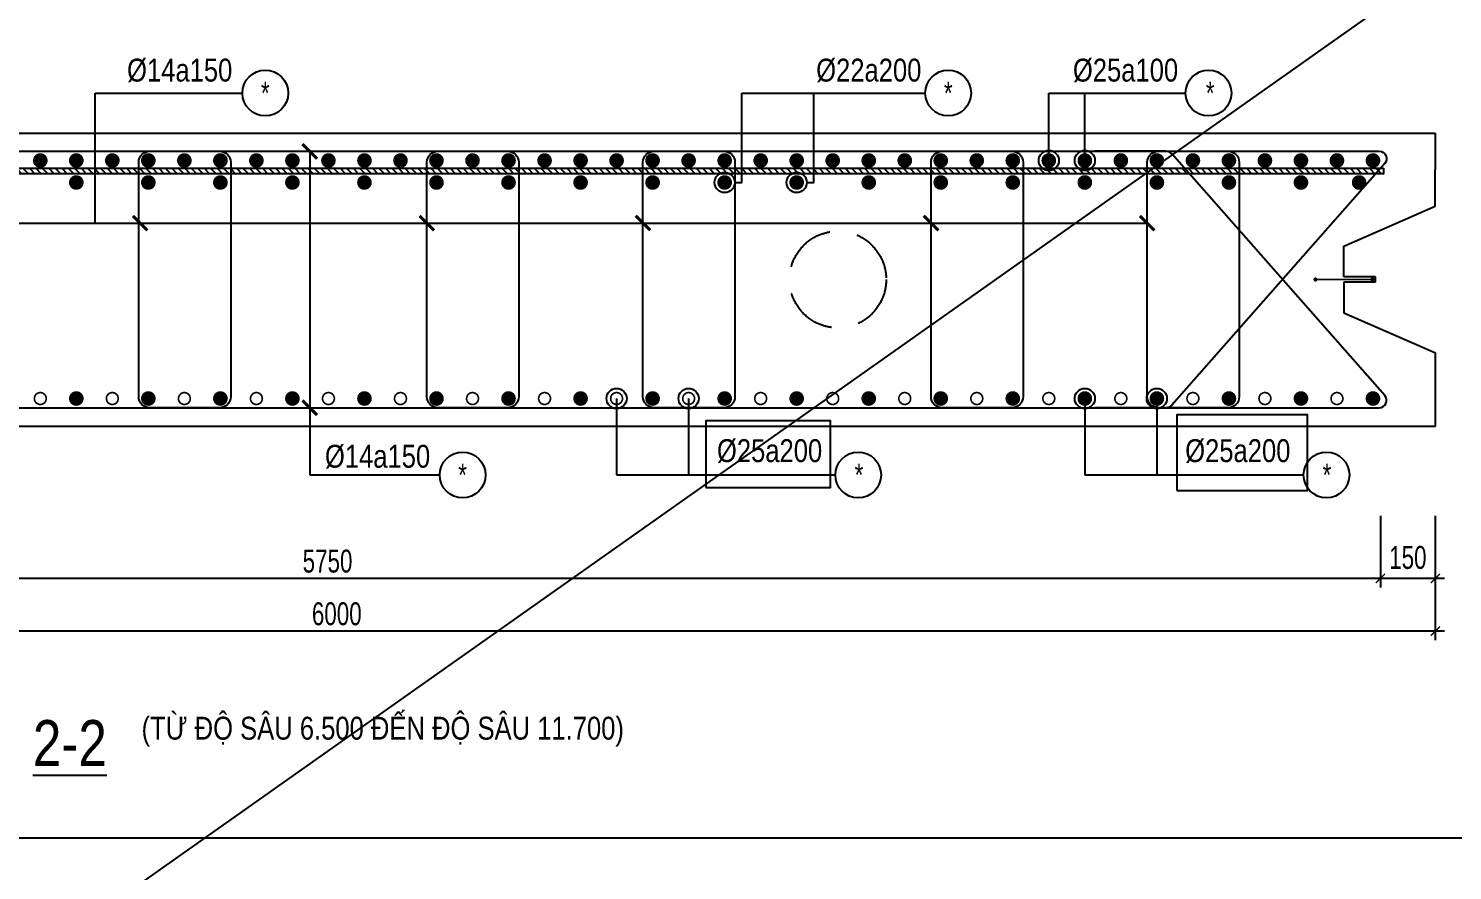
# Model space of a CAD drawing. Extents: x 21 to 2225438, y -14 to 594976.
# Drawn here: x 2217082 to 2220970, y 589326 to 591625 of the extents above; entities that cross this region are included whole.
import ezdxf
from ezdxf.enums import TextEntityAlignment as Align

# ---------------------------------------------------------------- set-up
doc = ezdxf.new("R2010")
doc.units = 0
doc.header["$LTSCALE"] = 1000
doc.header["$MEASUREMENT"] = 0
doc.header["$PDMODE"] = 3
doc.linetypes.add('HIDDEN', pattern=[0.375, 0.25, -0.125])
doc.layers.get('0').update_dxf_attribs({"linetype": 'CONTINUOUS'})
doc.layers.get('Defpoints').update_dxf_attribs({"linetype": 'CONTINUOUS'})
for name, color, linetype in [('CDC.02.DIM', 1, 'CONTINUOUS'), ('CDC.03.BORDER', 3, 'CONTINUOUS'), ('CDC.04.HIDDEN', 8, 'HIDDEN'), ('CDC.05.STEEL', 4, 'CONTINUOUS'), ('CDC.06.TEXT', 2, 'CONTINUOUS'), ('CDC.10.HATCH', 9, 'CONTINUOUS'), ('CDC.11.NOTE', 8, 'CONTINUOUS'), ('CDC.14.STEELNUM', 9, 'CONTINUOUS'), ('CDC.15.NOPLOT', 87, 'CONTINUOUS')]:
    doc.layers.add(name, color=color, linetype=linetype)
doc.layers.add('KCS_Plotter', color=11, linetype='CONTINUOUS', plot=False)
doc.styles.add('ARIAL', font='arial.ttf', dxfattribs={"width": 0.6})
doc.styles.add('SMTEXT', font='arial.ttf', dxfattribs={"width": 0.7})
doc.dimstyles.new('DIM25', dxfattribs={"dimscale": 25, "dimtxt": 2.5, "dimasz": 1, "dimexe": 1, "dimexo": 0, "dimgap": 0.6, "dimtad": 1, "dimdec": 0, "dimzin": 13, "dimdsep": 46, "dimtxsty": 'SMTEXT', "dimblk": 'ARCHTICK', "dimblk1": 'ARCHTICK', "dimblk2": 'DOT', "dimcen": 0, "dimdle": 1, "dimclrd": 1, "dimclre": 1, "dimclrt": 2, "dimadec": 0, "dimazin": 0, "dimtfac": 1, "dimtdec": 0, "dimtix": 1, "dimtmove": 2, "dimatfit": 3, "dimldrblk": 'DOT', "dimfxl": 1, "dimtolj": 1, "dimtzin": 13, "dimarcsym": 0})

# ---------------------------------------------------------------- blocks, each defined once
blk = doc.blocks.new('A$C06B26F25')
at = {"layer": 'CDC.03.BORDER'}
for p, q in [((704.6, 1583.4), (704.5, 1783.4)), ((954.1, 1474.2), (704.6, 1583.4)), ((954.1, 1390.9), (954.1, 1474.2)), ((868.2, 1375.9), (868.2, 1390.9)), ((868.2, 1390.9), (954.1, 1390.9)), ((868.2, 1375.9), (954.1, 1375.9)), ((954.1, 1375.9), (954.1, 1292.6)), ((954.1, 1292.6), (704.5, 1183.1)), ((704.4, 983.4), (704.5, 1183.1))]:
    blk.add_line(p, q, dxfattribs=at)
at = {"layer": 'CDC.03.BORDER', "const_width": 5.75}
for points in [[(876.5, 1380.5, -1), (876.5, 1386.3, -1)], [(1031.7, 1380.6, -1), (1031.7, 1386.3, -1)]]:
    blk.add_lwpolyline(points, format="xyb", close=True, dxfattribs=at)
at = {"layer": 'CDC.03.BORDER', "const_width": 5}
blk.add_lwpolyline([(1028.8, 1383.3), (879.4, 1383.4)], dxfattribs=at)
blk = doc.blocks.new('_ARCHTICK')
at = {"color": 0, "linetype": 'ByBlock', "const_width": 0.15}
blk.add_lwpolyline([(-0.5, -0.5), (0.5, 0.5)], dxfattribs=at)
blk = doc.blocks.new('*D99')
at = {"layer": 'CDC.02.DIM', "color": 1, "lineweight": -2, "transparency": 16777216}
for p, q in [((2215023.5, 590294.2), (2215023.5, 590098.6)), ((2220773.4, 590294.2), (2220773.4, 590098.6)), ((2220798.4, 590123.6), (2214998.5, 590123.6))]:
    blk.add_line(p, q, dxfattribs=at)
at = {"layer": 'Defpoints', "color": 0, "transparency": 16777216}
for p in [(2215023.5, 590294.2), (2220773.4, 590294.2), (2215023.5, 590123.6)]:
    blk.add_point(p, dxfattribs=at)
at = {"layer": 'CDC.02.DIM', "color": 1, "lineweight": -2, "transparency": 16777216, "xscale": 25, "yscale": 25, "zscale": 25, "rotation": 180}
blk.add_blockref('_ARCHTICK', (2215023.5, 590123.6), dxfattribs=at)
at = {"layer": 'CDC.02.DIM', "color": 1, "lineweight": -2, "transparency": 16777216, "xscale": 25, "yscale": 25, "zscale": 25}
blk.add_blockref('_ARCHTICK', (2220773.4, 590123.6), dxfattribs=at)
at = {"layer": 'CDC.02.DIM', "color": 2, "transparency": 16777216, "insert": (2217898.5, 590170.5), "char_height": 62.5, "attachment_point": 5, "style": 'SMTEXT'}
blk.add_mtext('\\A1;5750', dxfattribs=at)
blk = doc.blocks.new('_Dot')
at = {"color": 0, "linetype": 'ByBlock', "lineweight": -2}
blk.add_line((-0.5, 0), (-1, 0), dxfattribs=at)
at = {"color": 0, "linetype": 'ByBlock', "const_width": 0.5}
blk.add_lwpolyline([(-0.25, 0, 1), (0.25, 0, 1)], format="xyb", close=True, dxfattribs=at)
blk = doc.blocks.new('*D101')
at = {"layer": 'CDC.02.DIM', "color": 1, "lineweight": -2, "transparency": 16777216}
for p, q in [((2214923.9, 590294.2), (2214923.9, 589954.8)), ((2220923.4, 590294.2), (2220923.4, 589954.8)), ((2220948.4, 589979.8), (2214898.9, 589979.8))]:
    blk.add_line(p, q, dxfattribs=at)
at = {"layer": 'Defpoints', "color": 0, "transparency": 16777216}
for p in [(2214923.9, 590294.2), (2220923.4, 590294.2), (2214923.9, 589979.8)]:
    blk.add_point(p, dxfattribs=at)
at = {"layer": 'CDC.02.DIM', "color": 1, "lineweight": -2, "transparency": 16777216, "xscale": 25, "yscale": 25, "zscale": 25, "rotation": 180}
blk.add_blockref('_ARCHTICK', (2214923.9, 589979.8), dxfattribs=at)
at = {"layer": 'CDC.02.DIM', "color": 1, "lineweight": -2, "transparency": 16777216, "xscale": 25, "yscale": 25, "zscale": 25}
blk.add_blockref('_ARCHTICK', (2220923.4, 589979.8), dxfattribs=at)
at = {"layer": 'CDC.02.DIM', "color": 2, "transparency": 16777216, "insert": (2217923.7, 590026.7), "char_height": 62.5, "attachment_point": 5, "style": 'SMTEXT'}
blk.add_mtext('\\A1;6000', dxfattribs=at)
blk = doc.blocks.new('*D103')
at = {"layer": 'CDC.02.DIM', "color": 1, "lineweight": -2, "transparency": 16777216}
for p, q in [((2220773.4, 590294.2), (2220773.4, 590098.6)), ((2220923.4, 590294.2), (2220923.4, 590098.6)), ((2220948.4, 590123.6), (2220748.4, 590123.6))]:
    blk.add_line(p, q, dxfattribs=at)
at = {"layer": 'Defpoints', "color": 0, "transparency": 16777216}
for p in [(2220773.4, 590294.2), (2220923.4, 590294.2), (2220773.4, 590123.6)]:
    blk.add_point(p, dxfattribs=at)
at = {"layer": 'CDC.02.DIM', "color": 1, "lineweight": -2, "transparency": 16777216, "xscale": 25, "yscale": 25, "zscale": 25, "rotation": 180}
blk.add_blockref('_ARCHTICK', (2220773.4, 590123.6), dxfattribs=at)
at = {"layer": 'CDC.02.DIM', "color": 1, "lineweight": -2, "transparency": 16777216, "xscale": 25, "yscale": 25, "zscale": 25}
blk.add_blockref('_ARCHTICK', (2220923.4, 590123.6), dxfattribs=at)
at = {"layer": 'CDC.02.DIM', "color": 2, "transparency": 16777216, "insert": (2220848.4, 590180.5), "char_height": 62.5, "attachment_point": 5, "style": 'SMTEXT'}
blk.add_mtext('\\A1;150', dxfattribs=at)

msp = doc.modelspace()

# ---------------------------------------------------------------- hatches: boundary and pattern name
at = {"layer": 'CDC.10.HATCH'}
h = msp.add_hatch(dxfattribs=at)
h.set_pattern_fill('ANSI31', color=256, scale=100, style=0)
h.set_pattern_definition([(135, (4435620.045, 209947.725), (8.838834765, 8.838834765), [])])
h.paths.add_polyline_path([(2215006.89, 591228.38), (2215006.89, 591243.38), (2220781.59, 591243.38), (2220781.59, 591228.38)])

# ---------------------------------------------------------------- linework, layer by layer
at = {"layer": 'CDC.03.BORDER'}
for p, q in [((2214923.44, 591339.71), (2220923.39, 591339.71)), ((2214923.53, 590539.71), (2220923.58, 590539.71))]:
    msp.add_line(p, q, dxfattribs=at)
at = {"layer": 'CDC.04.HIDDEN', "ltscale": 0.6}
msp.add_circle((2219291.92, 590939.71), 132, dxfattribs=at)
at = {"layer": 'CDC.05.STEEL'}
for points in [[(2215023.51, 590639.71), (2215023.51, 591269.71, -0.4142136), (2215043.51, 591289.71), (2220770.4, 591289.71, -0.6456933), (2220785.41, 591256.49), (2220203.53, 590596.49, -0.2152933), (2220188.53, 590589.71), (2219993.84, 590589.71)], [(2215023.51, 591239.71), (2215023.51, 590609.71, 0.4142136), (2215043.51, 590589.71), (2220770.4, 590589.71, 0.6456933), (2220785.41, 590622.94), (2220203.53, 591282.94, 0.2152933), (2220188.53, 591289.71), (2219993.84, 591289.71)]]:
    msp.add_lwpolyline(points, format="xyb", dxfattribs=at)
for points, const_width in [([(2217121.22, 591271.68, 1), (2217107.08, 591257.54, 1)], 20), ([(2217130.34, 591264.61, 1), (2217097.96, 591264.61, 1)], 4.57), ([(2217219.57, 591271.68, 1), (2217205.43, 591257.54, 1)], 20), ([(2217228.69, 591264.61, 1), (2217196.31, 591264.61, 1)], 4.57), ([(2217317.92, 591271.68, 1), (2217303.78, 591257.54, 1)], 20), ([(2217327.04, 591264.61, 1), (2217294.66, 591264.61, 1)], 4.57), ([(2217416.27, 591271.68, 1), (2217402.13, 591257.54, 1)], 20), ([(2217425.39, 591264.61, 1), (2217393.01, 591264.61, 1)], 4.57), ([(2217514.62, 591271.68, 1), (2217500.48, 591257.54, 1)], 20), ([(2217523.74, 591264.61, 1), (2217491.36, 591264.61, 1)], 4.57), ([(2217612.97, 591271.68, 1), (2217598.83, 591257.54, 1)], 20), ([(2217622.09, 591264.61, 1), (2217589.71, 591264.61, 1)], 4.57), ([(2217711.32, 591271.68, 1), (2217697.18, 591257.54, 1)], 20), ([(2217720.44, 591264.61, 1), (2217688.06, 591264.61, 1)], 4.57), ([(2217809.67, 591271.68, 1), (2217795.53, 591257.54, 1)], 20), ([(2217818.79, 591264.61, 1), (2217786.41, 591264.61, 1)], 4.57), ([(2217908.02, 591271.68, 1), (2217893.88, 591257.54, 1)], 20), ([(2217917.14, 591264.61, 1), (2217884.77, 591264.61, 1)], 4.57), ([(2218006.38, 591271.68, 1), (2217992.23, 591257.54, 1)], 20), ([(2218015.49, 591264.61, 1), (2217983.12, 591264.61, 1)], 4.57), ([(2218104.73, 591271.68, 1), (2218090.58, 591257.54, 1)], 20), ([(2218113.84, 591264.61, 1), (2218081.47, 591264.61, 1)], 4.57), ([(2218203.08, 591271.68, 1), (2218188.93, 591257.54, 1)], 20), ([(2218212.19, 591264.61, 1), (2218179.82, 591264.61, 1)], 4.57), ([(2218301.43, 591271.68, 1), (2218287.29, 591257.54, 1)], 20), ([(2218310.54, 591264.61, 1), (2218278.17, 591264.61, 1)], 4.57), ([(2218399.78, 591271.68, 1), (2218385.64, 591257.54, 1)], 20), ([(2218408.9, 591264.61, 1), (2218376.52, 591264.61, 1)], 4.57), ([(2218498.13, 591271.68, 1), (2218483.99, 591257.54, 1)], 20), ([(2218507.25, 591264.61, 1), (2218474.87, 591264.61, 1)], 4.57), ([(2218596.48, 591271.68, 1), (2218582.34, 591257.54, 1)], 20), ([(2218605.6, 591264.61, 1), (2218573.22, 591264.61, 1)], 4.57), ([(2218694.83, 591271.68, 1), (2218680.69, 591257.54, 1)], 20), ([(2218703.95, 591264.61, 1), (2218671.57, 591264.61, 1)], 4.57), ([(2218793.18, 591271.68, 1), (2218779.04, 591257.54, 1)], 20), ([(2218802.3, 591264.61, 1), (2218769.92, 591264.61, 1)], 4.57), ([(2218891.53, 591271.68, 1), (2218877.39, 591257.54, 1)], 20), ([(2218900.65, 591264.61, 1), (2218868.27, 591264.61, 1)], 4.57), ([(2218989.88, 591271.68, 1), (2218975.74, 591257.54, 1)], 20), ([(2218999, 591264.61, 1), (2218966.62, 591264.61, 1)], 4.57), ([(2219088.23, 591271.68, 1), (2219074.09, 591257.54, 1)], 20), ([(2219097.35, 591264.61, 1), (2219064.97, 591264.61, 1)], 4.57), ([(2219186.58, 591271.68, 1), (2219172.44, 591257.54, 1)], 20), ([(2219195.7, 591264.61, 1), (2219163.32, 591264.61, 1)], 4.57), ([(2219284.94, 591271.68, 1), (2219270.79, 591257.54, 1)], 20), ([(2219294.05, 591264.61, 1), (2219261.68, 591264.61, 1)], 4.57), ([(2219383.29, 591271.68, 1), (2219369.14, 591257.54, 1)], 20), ([(2219392.4, 591264.61, 1), (2219360.03, 591264.61, 1)], 4.57), ([(2219481.64, 591271.68, 1), (2219467.49, 591257.54, 1)], 20), ([(2219490.75, 591264.61, 1), (2219458.38, 591264.61, 1)], 4.57), ([(2219579.99, 591271.68, 1), (2219565.85, 591257.54, 1)], 20), ([(2219589.1, 591264.61, 1), (2219556.73, 591264.61, 1)], 4.57), ([(2219678.34, 591271.68, 1), (2219664.2, 591257.54, 1)], 20), ([(2219687.46, 591264.61, 1), (2219655.08, 591264.61, 1)], 4.57), ([(2219776.69, 591271.68, 1), (2219762.55, 591257.54, 1)], 20), ([(2219785.81, 591264.61, 1), (2219753.43, 591264.61, 1)], 4.57), ([(2219875.04, 591271.68, 1), (2219860.9, 591257.54, 1)], 20), ([(2219884.16, 591264.61, 1), (2219851.78, 591264.61, 1)], 4.57), ([(2219973.39, 591271.68, 1), (2219959.25, 591257.54, 1)], 20), ([(2219982.51, 591264.61, 1), (2219950.13, 591264.61, 1)], 4.57), ([(2220071.74, 591271.68, 1), (2220057.6, 591257.54, 1)], 20), ([(2220080.86, 591264.61, 1), (2220048.48, 591264.61, 1)], 4.57), ([(2220170.09, 591271.68, 1), (2220155.95, 591257.54, 1)], 20), ([(2220179.21, 591264.61, 1), (2220146.83, 591264.61, 1)], 4.57), ([(2220268.44, 591271.68, 1), (2220254.3, 591257.54, 1)], 20), ([(2220277.56, 591264.61, 1), (2220245.18, 591264.61, 1)], 4.57), ([(2220366.79, 591271.68, 1), (2220352.65, 591257.54, 1)], 20), ([(2220375.91, 591264.61, 1), (2220343.53, 591264.61, 1)], 4.57), ([(2220465.14, 591271.68, 1), (2220451, 591257.54, 1)], 20), ([(2220474.26, 591264.61, 1), (2220441.88, 591264.61, 1)], 4.57), ([(2220563.49, 591271.68, 1), (2220549.35, 591257.54, 1)], 20), ([(2220572.61, 591264.61, 1), (2220540.24, 591264.61, 1)], 4.57), ([(2220661.85, 591271.68, 1), (2220647.7, 591257.54, 1)], 20), ([(2220670.96, 591264.61, 1), (2220638.59, 591264.61, 1)], 4.57), ([(2220760.2, 591271.68, 1), (2220746.05, 591257.54, 1)], 20), ([(2220769.31, 591264.61, 1), (2220736.94, 591264.61, 1)], 4.57), ([(2217219.57, 591211.68, 1), (2217205.43, 591197.54, 1)], 20), ([(2217228.69, 591204.61, 1), (2217196.31, 591204.61, 1)], 4.57), ([(2217416.27, 591211.68, 1), (2217402.13, 591197.54, 1)], 20), ([(2217425.39, 591204.61, 1), (2217393.01, 591204.61, 1)], 4.57), ([(2217612.97, 591211.68, 1), (2217598.83, 591197.54, 1)], 20), ([(2217622.09, 591204.61, 1), (2217589.71, 591204.61, 1)], 4.57), ([(2217809.67, 591211.68, 1), (2217795.53, 591197.54, 1)], 20), ([(2217818.79, 591204.61, 1), (2217786.41, 591204.61, 1)], 4.57), ([(2218006.38, 591211.68, 1), (2217992.23, 591197.54, 1)], 20), ([(2218015.49, 591204.61, 1), (2217983.12, 591204.61, 1)], 4.57), ([(2218203.08, 591211.68, 1), (2218188.93, 591197.54, 1)], 20), ([(2218212.19, 591204.61, 1), (2218179.82, 591204.61, 1)], 4.57), ([(2218399.78, 591211.68, 1), (2218385.64, 591197.54, 1)], 20), ([(2218408.9, 591204.61, 1), (2218376.52, 591204.61, 1)], 4.57), ([(2218596.48, 591211.68, 1), (2218582.34, 591197.54, 1)], 20), ([(2218605.6, 591204.61, 1), (2218573.22, 591204.61, 1)], 4.57), ([(2218793.18, 591211.68, 1), (2218779.04, 591197.54, 1)], 20), ([(2218802.3, 591204.61, 1), (2218769.92, 591204.61, 1)], 4.57), ([(2218989.88, 591211.68, 1), (2218975.74, 591197.54, 1)], 20), ([(2218999, 591204.61, 1), (2218966.62, 591204.61, 1)], 4.57), ([(2219186.58, 591211.68, 1), (2219172.44, 591197.54, 1)], 20), ([(2219195.7, 591204.61, 1), (2219163.32, 591204.61, 1)], 4.57), ([(2219383.29, 591211.68, 1), (2219369.14, 591197.54, 1)], 20), ([(2219392.4, 591204.61, 1), (2219360.03, 591204.61, 1)], 4.57), ([(2219579.99, 591211.68, 1), (2219565.85, 591197.54, 1)], 20), ([(2219589.1, 591204.61, 1), (2219556.73, 591204.61, 1)], 4.57), ([(2219776.69, 591211.68, 1), (2219762.55, 591197.54, 1)], 20), ([(2219785.81, 591204.61, 1), (2219753.43, 591204.61, 1)], 4.57), ([(2219973.39, 591211.68, 1), (2219959.25, 591197.54, 1)], 20), ([(2219982.51, 591204.61, 1), (2219950.13, 591204.61, 1)], 4.57), ([(2220170.09, 591211.68, 1), (2220155.95, 591197.54, 1)], 20), ([(2220179.21, 591204.61, 1), (2220146.83, 591204.61, 1)], 4.57), ([(2220366.79, 591211.68, 1), (2220352.65, 591197.54, 1)], 20), ([(2220375.91, 591204.61, 1), (2220343.53, 591204.61, 1)], 4.57), ([(2220563.49, 591211.68, 1), (2220549.35, 591197.54, 1)], 20), ([(2220572.61, 591204.61, 1), (2220540.24, 591204.61, 1)], 4.57), ([(2220722.49, 591211.68, 1), (2220708.34, 591197.54, 1)], 20), ([(2220731.6, 591204.61, 1), (2220699.23, 591204.61, 1)], 4.57), ([(2217130.34, 590614.82, -1), (2217097.96, 590614.82, -1)], 4.57), ([(2217219.57, 590607.75, -1), (2217205.43, 590621.89, -1)], 20), ([(2217228.69, 590614.82, -1), (2217196.31, 590614.82, -1)], 4.57), ([(2217327.04, 590614.82, -1), (2217294.66, 590614.82, -1)], 4.57), ([(2217416.27, 590607.75, -1), (2217402.13, 590621.89, -1)], 20), ([(2217425.39, 590614.82, -1), (2217393.01, 590614.82, -1)], 4.57), ([(2217523.74, 590614.82, -1), (2217491.36, 590614.82, -1)], 4.57), ([(2217612.97, 590607.75, -1), (2217598.83, 590621.89, -1)], 20), ([(2217622.09, 590614.82, -1), (2217589.71, 590614.82, -1)], 4.57), ([(2217720.44, 590614.82, -1), (2217688.06, 590614.82, -1)], 4.57), ([(2217809.67, 590607.75, -1), (2217795.53, 590621.89, -1)], 20), ([(2217818.79, 590614.82, -1), (2217786.41, 590614.82, -1)], 4.57), ([(2217917.14, 590614.82, -1), (2217884.77, 590614.82, -1)], 4.57), ([(2218006.38, 590607.75, -1), (2217992.23, 590621.89, -1)], 20), ([(2218015.49, 590614.82, -1), (2217983.12, 590614.82, -1)], 4.57), ([(2218113.84, 590614.82, -1), (2218081.47, 590614.82, -1)], 4.57), ([(2218203.08, 590607.75, -1), (2218188.93, 590621.89, -1)], 20), ([(2218212.19, 590614.82, -1), (2218179.82, 590614.82, -1)], 4.57), ([(2218310.54, 590614.82, -1), (2218278.17, 590614.82, -1)], 4.57), ([(2218399.78, 590607.75, -1), (2218385.64, 590621.89, -1)], 20), ([(2218408.9, 590614.82, -1), (2218376.52, 590614.82, -1)], 4.57), ([(2218507.25, 590614.82, -1), (2218474.87, 590614.82, -1)], 4.57), ([(2218596.48, 590607.75, -1), (2218582.34, 590621.89, -1)], 20), ([(2218605.6, 590614.82, -1), (2218573.22, 590614.82, -1)], 4.57), ([(2218703.95, 590614.82, -1), (2218671.57, 590614.82, -1)], 4.57), ([(2218793.18, 590607.75, -1), (2218779.04, 590621.89, -1)], 20), ([(2218802.3, 590614.82, -1), (2218769.92, 590614.82, -1)], 4.57), ([(2218900.65, 590614.82, -1), (2218868.27, 590614.82, -1)], 4.57), ([(2218989.88, 590607.75, -1), (2218975.74, 590621.89, -1)], 20), ([(2218999, 590614.82, -1), (2218966.62, 590614.82, -1)], 4.57), ([(2219097.35, 590614.82, -1), (2219064.97, 590614.82, -1)], 4.57), ([(2219186.58, 590607.75, -1), (2219172.44, 590621.89, -1)], 20), ([(2219195.7, 590614.82, -1), (2219163.32, 590614.82, -1)], 4.57), ([(2219294.05, 590614.82, -1), (2219261.68, 590614.82, -1)], 4.57), ([(2219383.29, 590607.75, -1), (2219369.14, 590621.89, -1)], 20), ([(2219392.4, 590614.82, -1), (2219360.03, 590614.82, -1)], 4.57), ([(2219490.75, 590614.82, -1), (2219458.38, 590614.82, -1)], 4.57), ([(2219579.99, 590607.75, -1), (2219565.85, 590621.89, -1)], 20), ([(2219589.1, 590614.82, -1), (2219556.73, 590614.82, -1)], 4.57), ([(2219687.46, 590614.82, -1), (2219655.08, 590614.82, -1)], 4.57), ([(2219776.69, 590607.75, -1), (2219762.55, 590621.89, -1)], 20), ([(2219785.81, 590614.82, -1), (2219753.43, 590614.82, -1)], 4.57), ([(2219884.16, 590614.82, -1), (2219851.78, 590614.82, -1)], 4.57), ([(2219973.39, 590607.75, -1), (2219959.25, 590621.89, -1)], 20), ([(2219982.51, 590614.82, -1), (2219950.13, 590614.82, -1)], 4.57), ([(2220080.86, 590614.82, -1), (2220048.48, 590614.82, -1)], 4.57), ([(2220170.09, 590607.75, -1), (2220155.95, 590621.89, -1)], 20), ([(2220179.21, 590614.82, -1), (2220146.83, 590614.82, -1)], 4.57), ([(2220277.56, 590614.82, -1), (2220245.18, 590614.82, -1)], 4.57), ([(2220366.79, 590607.75, -1), (2220352.65, 590621.89, -1)], 20), ([(2220375.91, 590614.82, -1), (2220343.53, 590614.82, -1)], 4.57), ([(2220474.26, 590614.82, -1), (2220441.88, 590614.82, -1)], 4.57), ([(2220563.49, 590607.75, -1), (2220549.35, 590621.89, -1)], 20), ([(2220572.61, 590614.82, -1), (2220540.24, 590614.82, -1)], 4.57), ([(2220670.96, 590614.82, -1), (2220638.59, 590614.82, -1)], 4.57), ([(2220760.2, 590607.75, -1), (2220746.05, 590621.89, -1)], 20), ([(2220769.31, 590614.82, -1), (2220736.94, 590614.82, -1)], 4.57)]:
    msp.add_lwpolyline(points, format="xyb", close=True, dxfattribs=dict(at, const_width=const_width))
for points in [[(2217634, 591259.71), (2217634, 590619.71, -0.4142136), (2217604, 590589.71), (2217412.87, 590589.71, -0.4142136), (2217382.87, 590619.71), (2217382.87, 591259.71, -0.4142136), (2217412.87, 591289.71), (2217604, 591289.71, -0.4142136)], [(2218420.81, 591259.71), (2218420.81, 590619.71, -0.4142136), (2218390.81, 590589.71), (2218199.68, 590589.71, -0.4142136), (2218169.68, 590619.71), (2218169.68, 591259.71, -0.4142136), (2218199.68, 591289.71), (2218390.81, 591289.71, -0.4142136)], [(2219010.91, 591259.71), (2219010.91, 590619.71, -0.4142136), (2218980.91, 590589.71), (2218789.78, 590589.71, -0.4142136), (2218759.78, 590619.71), (2218759.78, 591259.71, -0.4142136), (2218789.78, 591289.71), (2218980.91, 591289.71, -0.4142136)], [(2219797.72, 591259.71), (2219797.72, 590619.71, -0.4142136), (2219767.72, 590589.71), (2219576.59, 590589.71, -0.4142136), (2219546.59, 590619.71), (2219546.59, 591259.71, -0.4142136), (2219576.59, 591289.71), (2219767.72, 591289.71, -0.4142136)], [(2220387.82, 591259.71), (2220387.82, 590619.71, -0.4142136), (2220357.82, 590589.71), (2220166.69, 590589.71, -0.4142136), (2220136.69, 590619.71), (2220136.69, 591259.71, -0.4142136), (2220166.69, 591289.71), (2220357.82, 591289.71, -0.4142136)]]:
    msp.add_lwpolyline(points, format="xyb", close=True, dxfattribs=at)
msp.add_lwpolyline([(2220781.59, 591243.38), (2220781.59, 591228.38), (2215006.89, 591228.38), (2215006.89, 591243.38), (2220781.59, 591243.38)], dxfattribs=at)
at = {"layer": 'CDC.11.NOTE', "lineweight": -2, "ltscale": 5}
for p, q in [((2217263.84, 591093.79), (2217263.84, 591448.79)), ((2217263.84, 591448.79), (2217665.95, 591448.79)), ((2219030.1, 591448.79), (2219530.76, 591448.79)), ((2219867.97, 591448.79), (2220241.53, 591448.79)), ((2219867.97, 591264.61), (2219867.97, 591448.79)), ((2219966.32, 591264.61), (2219966.32, 591448.79)), ((2217850.01, 591289.71), (2217850.01, 590406.08)), ((2215666.98, 591093.79), (2220136.69, 591093.79)), ((2218687.76, 590614.82), (2218687.76, 590406.08)), ((2218884.46, 590614.82), (2218884.46, 590406.08)), ((2219966.32, 590614.82), (2219966.32, 590406.08)), ((2220163.02, 590614.82), (2220163.02, 590406.08)), ((2217850.01, 590406.08), (2218204.86, 590406.08)), ((2218687.76, 590406.08), (2219285.08, 590406.08)), ((2219966.32, 590406.08), (2220563.64, 590406.08))]:
    msp.add_line(p, q, dxfattribs=at)
for points in [[(2219010.37, 591204.61), (2219030.1, 591204.61), (2219030.1, 591448.79)], [(2219207.07, 591204.61), (2219226.8, 591204.61), (2219226.8, 591448.79)]]:
    msp.add_lwpolyline(points, dxfattribs=at)
at = {"layer": 'CDC.11.NOTE'}
for points in [[(2217830.1, 591309.62, 8.4, 8.4, 0), (2217869.92, 591269.81, 12, 12, 0)], [(2217367.15, 591113.7, 8.4, 8.4, 0), (2217406.97, 591073.88, 12, 12, 0)], [(2218149.77, 591113.7, 8.4, 8.4, 0), (2218189.59, 591073.88, 12, 12, 0)], [(2218739.88, 591113.7, 8.4, 8.4, 0), (2218779.69, 591073.88, 12, 12, 0)], [(2219526.68, 591113.7, 8.4, 8.4, 0), (2219566.5, 591073.88, 12, 12, 0)], [(2220116.79, 591113.7, 8.4, 8.4, 0), (2220156.6, 591073.88, 12, 12, 0)], [(2217830.1, 590609.62, 8.4, 8.4, 0), (2217869.92, 590569.81, 12, 12, 0)]]:
    msp.add_lwpolyline(points, format="xyseb", dxfattribs=at)
at = {"layer": 'CDC.11.NOTE', "lineweight": -2, "ltscale": 5}
for centre in [(2219867.97, 591264.61), (2219966.32, 591264.61), (2218982.81, 591204.61), (2219179.51, 591204.61), (2218687.76, 590614.82), (2218884.46, 590614.82), (2219966.32, 590614.82), (2220163.02, 590614.82)]:
    msp.add_circle(centre, 27.56, dxfattribs=at)
at = {"layer": 'CDC.14.STEELNUM'}
for centre in [(2217728.45, 591448.79), (2219593.26, 591448.79), (2220304.03, 591448.79), (2218267.36, 590406.08), (2219347.58, 590406.08), (2220626.14, 590406.08)]:
    msp.add_circle(centre, 62.5, dxfattribs=at)
at = {"layer": 'CDC.15.NOPLOT'}
msp.add_line((2221734.83, 589414.45), (2213885.21, 589414.45), dxfattribs=at)
at = {"layer": 'Defpoints', "linetype": 'HIDDEN'}
msp.add_line((2221734.83, 589414.45), (2213885.21, 589414.45), dxfattribs=at)
msp.add_line((2221734.83, 589414.45), (2213885.21, 589414.45), dxfattribs=at)
at = {"layer": 'Defpoints', "color": 1}
for points in [[(2218931.56, 590372.04), (2219271.91, 590372.04), (2219271.91, 590553.7), (2218931.56, 590553.7)], [(2220217.49, 590363.62), (2220574.57, 590363.62), (2220574.57, 590570.59), (2220217.49, 590570.59)]]:
    msp.add_lwpolyline(points, close=True, dxfattribs=at)
at = {"layer": 'KCS_Plotter'}
msp.add_line((2225437.82, 594976.42), (2202968.82, 579106.52), dxfattribs=at)

# ---------------------------------------------------------------- block references
at = {"layer": 'CDC.05.STEEL', "xscale": -1}
msp.add_blockref('A$C06B26F25', (2221628, 589556.32), dxfattribs=at)

# ---------------------------------------------------------------- texts
at = {"layer": 'CDC.06.TEXT', "style": 'ARIAL', "width": 0.8}
for s, height, p in [('%%C14a150', 62.5, (2217494.76, 591511.52)), ('%%C22a200', 62.5, (2219376.4, 591511.52)), ('%%C25a100', 62.5, (2220077.5, 591511.52)), ('%%C25a200', 62.5, (2219105.51, 590472.6)), ('%%C25a200', 62.5, (2220384.07, 590472.6)), ('%%C14a150', 62.5, (2218035.08, 590457.27)), ('(TỪ ĐỘ SÂU 6.500 ĐẾN ĐỘ SÂU 11.700)', 62.5, (2218049.24, 589714.81)), ('%%U2-2', 125, (2217194.89, 589675.32))]:
    msp.add_text(s, height=height, dxfattribs=at).set_placement(p, align=Align.MIDDLE)
at = {"layer": 'CDC.14.STEELNUM', "style": 'ARIAL', "width": 0.7}
for p in [(2217728.51, 591448.79), (2219593.47, 591448.79), (2220308.6, 591448.79), (2218267.27, 590406.08), (2219349.76, 590406.08), (2220627.57, 590406.08)]:
    msp.add_text('*', height=62.5, dxfattribs=at).set_placement(p, align=Align.MIDDLE_CENTER)

# ---------------------------------------------------------------- dimensions: what is measured, and where the dimension line sits
at = {"layer": 'CDC.02.DIM'}
for base, p1, p2, picture, middle in [((2214923.91, 589979.83), (2220923.44, 590294.19), (2214923.91, 590294.19), '*D101', (2217923.67, 590026.74)), ((2215023.51, 590123.64), (2220773.44, 590294.19), (2215023.51, 590294.19), '*D99', (2217898.48, 590170.55))]:
    dim = msp.add_linear_dim(base=base, p1=p1, p2=p2, angle=180, dimstyle='DIM25', dxfattribs=at)
    dim.commit()
    dim.dimension.update_dxf_attribs({"geometry": picture, "text_midpoint": middle})
dim = msp.add_linear_dim(base=(2220773.44, 590123.64), p1=(2220923.44, 590294.19), p2=(2220773.44, 590294.19), angle=180, dimstyle='DIM25', dxfattribs=at)
dim.commit()
dim.dimension.update_dxf_attribs({"geometry": '*D103', "text_midpoint": (2220848.44, 590180.55), "dimtype": 160})

doc.saveas('drawing.dxf')
